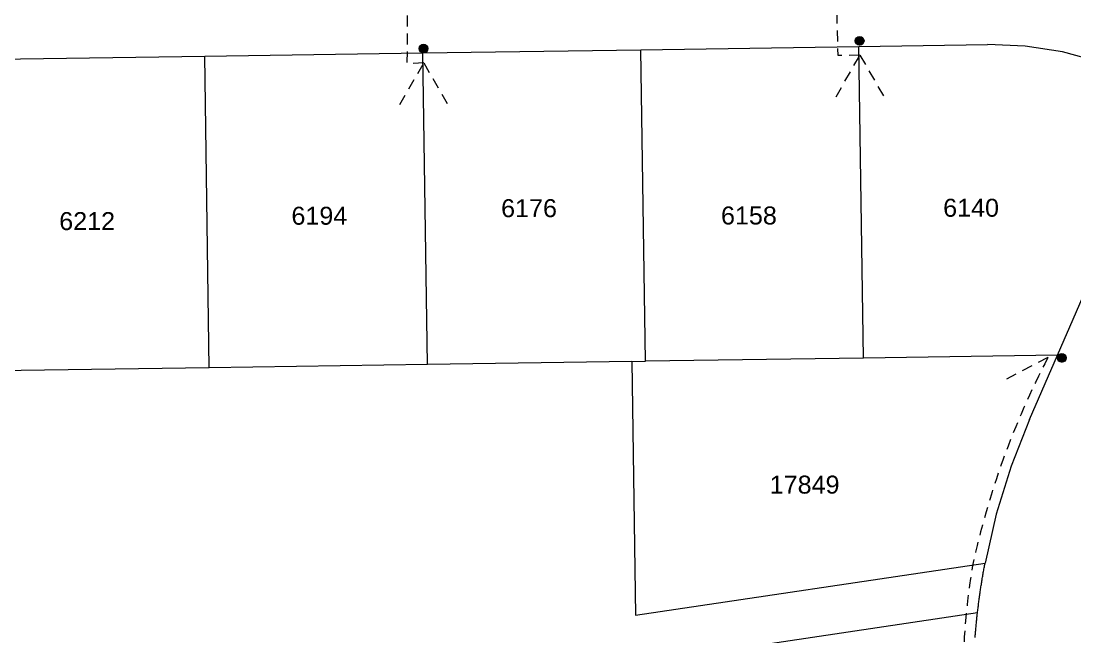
# Model space of a CAD drawing. Header units: feet. Extents: x 865220 to 2841409, y -2240498 to 948907.
# Drawn here: x 2834994.2 to 2835433.9, y 945554.9 to 945811.8 of the extents above; entities that cross this region are included whole.
import ezdxf
from ezdxf.enums import TextEntityAlignment as Align

# ---------------------------------------------------------------- set-up
doc = ezdxf.new("R2010")
doc.units = ezdxf.units.FT
doc.header["$LTSCALE"] = 0.015
doc.header["$MEASUREMENT"] = 0
doc.linetypes.add('DASHED', pattern=[5, 3, -2])
for name, color, linetype in [('Dakota County Addresses', 7, 'Continuous'), ('Dakota County Parcels', 7, 'Continuous'), ('DROP BURIED', 7, 'DASHED'), ('PROP_TEL', 6, 'Continuous')]:
    doc.layers.add(name, color=color, linetype=linetype)
doc.layers.add('RUNNING LINE (UNDERGROUND)', color=10, linetype='Continuous', lineweight=40)
doc.styles.add('Dimensions 100', font='arial.ttf')

# ---------------------------------------------------------------- blocks, each defined once
blk = doc.blocks.new('ACMAP_ANN_TEMPLATE_Dakota County Addresses')
at = {"layer": 'Dakota County Addresses', "style": 'Dimensions 100'}
blk.add_attdef('DakotaCountyAddress', text='', height=50, dxfattribs=at).set_placement((0, 0), align=Align.CENTER)
blk = doc.blocks.new('Proposed FlowerPot')
at = {"lineweight": 5, "ltscale": 100, "true_color": 0xffffff}
h = blk.add_hatch(color=7, dxfattribs=at)
h.dxf.hatch_style = 1
h.paths.add_polyline_path([(-0.06, 0, 0.414214), (0, -0.06, 0.414214), (0.06, 0, 0.414214), (0, 0.06, 0.414214)])
at = {"lineweight": 5, "ltscale": 100}
blk.add_circle((0, 0), 0.0604, dxfattribs=at)
at = {"layer": 'RUNNING LINE (UNDERGROUND)', "color": 6, "lineweight": 5, "const_width": 0.00907, "flags": 128}
blk.add_lwpolyline([(-0.06, 0, -0.414214), (0, 0.06, -0.414214), (0.06, 0, -0.414214), (0, -0.06, -0.414214), (-0.06, 0)], format="xyb", dxfattribs=at)
at = {"color": 18, "linetype": 'ByBlock', "lineweight": 5, "ltscale": 100, "true_color": 0x000000, "style": 'Dimensions 100'}
blk.add_text('F', height=0.0744, dxfattribs=at).set_placement((-0.029, -0.037))

msp = doc.modelspace()

# ---------------------------------------------------------------- linework, layer by layer
at = {"layer": 'Dakota County Parcels', "lineweight": 5}
for p, q in [((2835343.72, 945801.18), (2835397.43, 945801.98)), ((2834979.8, 945795.8), (2835070.78, 945797.15)), ((2835070.78, 945797.15), (2835161.76, 945798.49)), ((2835072.71, 945667.18), (2835070.78, 945797.15)), ((2835161.76, 945798.49), (2835252.74, 945799.84)), ((2835163.69, 945668.52), (2835161.76, 945798.49)), ((2835252.74, 945799.84), (2835343.72, 945801.18)), ((2835254.67, 945669.87), (2835252.74, 945799.84)), ((2835345.65, 945671.21), (2835343.72, 945801.18)), ((2835426.56, 945672.41), (2835474.11, 945781.71)), ((2835249.03, 945669.78), (2835163.69, 945668.52)), ((2835249.03, 945669.78), (2835254.67, 945669.87)), ((2835249.03, 945669.78), (2835250.6, 945563.92)), ((2835345.65, 945671.21), (2835254.67, 945669.87)), ((2835426.56, 945672.41), (2835345.65, 945671.21)), ((2835414.89, 945645.6), (2835426.56, 945672.41)), ((2835072.71, 945667.18), (2834981.73, 945665.83)), ((2835163.69, 945668.52), (2835072.71, 945667.18)), ((2835250.6, 945563.92), (2835396.39, 945585.6)), ((2835393.23, 945564.91), (2835282.56, 945548.45))]:
    msp.add_line(p, q, dxfattribs=at)
for points in [[(2835458.4, 945789), (2835443.8, 945794.8), (2835428.65, 945798.92), (2835413.13, 945801.33), (2835397.43, 945801.98)], [(2835414.89, 945645.6), (2835407.25, 945626.08), (2835401.07, 945606.04), (2835396.39, 945585.6)], [(2835393.23, 945564.91), (2835393.29, 945565.41), (2835393.34, 945565.9), (2835393.4, 945566.4), (2835393.46, 945566.9), (2835393.52, 945567.39), (2835393.59, 945567.89), (2835393.65, 945568.38), (2835393.71, 945568.88), (2835393.78, 945569.38), (2835393.84, 945569.87), (2835393.91, 945570.37), (2835393.97, 945570.86), (2835394.04, 945571.36), (2835394.11, 945571.85), (2835394.18, 945572.35), (2835394.25, 945572.84), (2835394.32, 945573.34), (2835394.39, 945573.83), (2835394.47, 945574.33), (2835394.54, 945574.82), (2835394.62, 945575.32), (2835394.69, 945575.81), (2835394.77, 945576.3), (2835394.85, 945576.8), (2835394.93, 945577.29), (2835395, 945577.79), (2835395.08, 945578.28), (2835395.17, 945578.77), (2835395.25, 945579.27), (2835395.33, 945579.76), (2835395.41, 945580.25), (2835395.5, 945580.74), (2835395.58, 945581.24), (2835395.67, 945581.73), (2835395.76, 945582.22), (2835395.84, 945582.71), (2835395.93, 945583.21), (2835396.02, 945583.7), (2835396.11, 945584.19), (2835396.2, 945584.68), (2835396.38, 945585.59)], [(2835392.24, 945554.61), (2835392.28, 945555.11), (2835392.32, 945555.61), (2835392.36, 945556.11), (2835392.4, 945556.6), (2835392.44, 945557.1), (2835392.49, 945557.6), (2835392.53, 945558.1), (2835392.58, 945558.6), (2835392.62, 945559.09), (2835392.67, 945559.59), (2835392.72, 945560.09), (2835392.77, 945560.59), (2835392.82, 945561.08), (2835392.87, 945561.58), (2835392.92, 945562.08), (2835392.97, 945562.58), (2835393.02, 945563.07), (2835393.08, 945563.57), (2835393.13, 945564.07), (2835393.23, 945564.91)]]:
    msp.add_lwpolyline(points, dxfattribs=at)
at = {"layer": 'DROP BURIED', "lineweight": 5, "ltscale": 100, "flags": 128}
for points in [[(2835344.2, 945797.52), (2835335.07, 945797.42), (2835333.48, 945864.46), (2835230.17, 945861.8), (2835227.25, 945858.34)], [(2835162.2, 945794.3), (2835155.32, 945793.96), (2835155.59, 945861.27), (2835218.42, 945862.34), (2835222.68, 945858.08)]]:
    msp.add_lwpolyline(points, dxfattribs=at)
at = {"layer": 'DROP BURIED', "lineweight": 5, "ltscale": 100}
for points in [[(2835334.2, 945780.2), (2835344.2, 945797.52), (2835354.2, 945780.2)], [(2835152.2, 945776.98), (2835162.2, 945794.3), (2835172.2, 945776.98)], [(2835422.6, 945671.4), (2835404.83, 945662.22)]]:
    msp.add_lwpolyline(points, dxfattribs=at)
at = {"layer": 'DROP BURIED', "lineweight": 5, "ltscale": 100, "flags": 128}
msp.add_lwpolyline([(2835422.6, 945671.4, 0.066881), (2835391.16, 945584.63, 0.070829), (2835389.25, 945497.9), (2835397.94, 945441.01), (2835403.19, 945434.68)], format="xyb", dxfattribs=at)

# ---------------------------------------------------------------- block references
at = {"layer": 'Dakota County Addresses', "lineweight": 5, "xscale": 0.15, "yscale": 0.15, "zscale": 0.15}
for p, values in [((2835206.11, 945729.99), {'DakotaCountyAddress': '6176'}), ((2835390.56, 945730.16), {'DakotaCountyAddress': '6140'}), ((2835021.73, 945724.6), {'DakotaCountyAddress': '6212'}), ((2835118.62, 945726.83), {'DakotaCountyAddress': '6194'}), ((2835297.86, 945726.94), {'DakotaCountyAddress': '6158'}), ((2835321.11, 945614.68), {'DakotaCountyAddress': '17849'})]:
    msp.add_blockref('ACMAP_ANN_TEMPLATE_Dakota County Addresses', p, dxfattribs=at).add_auto_attribs(values)
at = {"layer": 'PROP_TEL', "lineweight": 5, "xscale": 30, "yscale": 30, "zscale": 30}
for p in [(2835162.07, 945800.29), (2835344.07, 945803.51), (2835428.45, 945671.26)]:
    msp.add_blockref('Proposed FlowerPot', p, dxfattribs=at)

doc.saveas('drawing.dxf')
